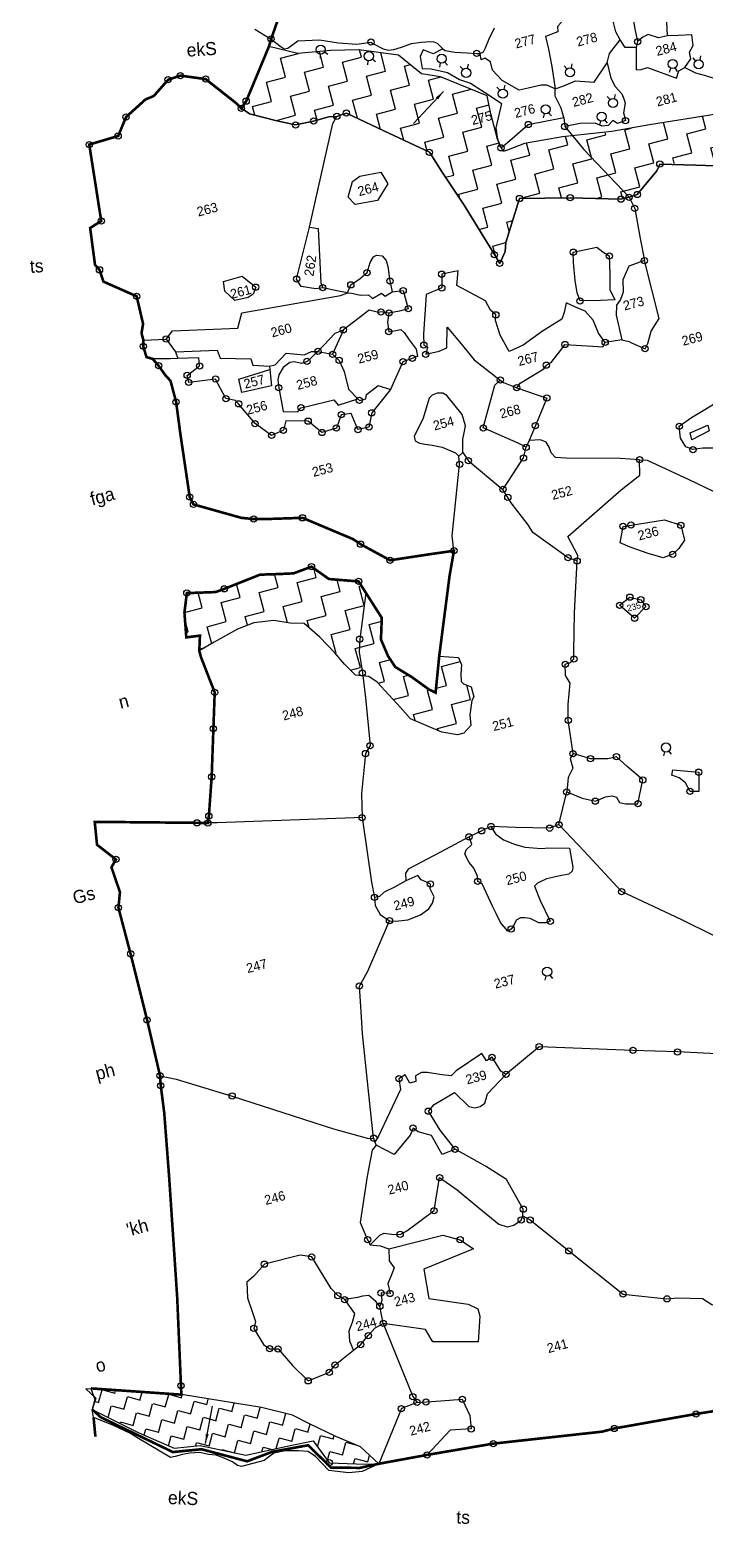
# Model space of a CAD drawing. Header units: metres. Extents: x 330208 to 336301, y 1796835 to 1802785.
# Drawn here: x 330989 to 332347, y 1797884 to 1800889 of the extents above; entities that cross this region are included whole.
import ezdxf
from ezdxf.enums import TextEntityAlignment as Align

# ---------------------------------------------------------------- set-up
doc = ezdxf.new("R2010")
doc.units = ezdxf.units.M
doc.header["$MEASUREMENT"] = 0
doc.linetypes.add('DASHDOT', pattern=[25.4, 12.7, -6.35, 0, -6.35])
doc.linetypes.add('DIVIDE', pattern=[31.75, 12.7, -6.35, 0, -6.35, 0, -6.35])
for name, color, linetype in [('OFF', 1, 'Continuous'), ('POLY_HATCH', 12, 'Continuous'), ('POLY_PARCEL', 6, 'Continuous'), ('POLY_WATER', 4, 'Continuous'), ('SYM_ABADI', 1, 'Continuous'), ('SYM_ARROW', 1, 'Continuous'), ('SYM_STONE', 1, 'Continuous'), ('SYM_WELL', 1, 'Continuous'), ('TEXT_MAPOUT', 7, 'Continuous'), ('TEXT_PARCEL', 7, 'Continuous'), ('V_BOUND_LINE', 7, 'Continuous'), ('V_BOUND_STREAM_LINE', 7, 'DASHDOT'), ('V_DIVIDE_LINE', 7, 'DIVIDE')]:
    doc.layers.add(name, color=color, linetype=linetype)
doc.styles.get("Standard").update_dxf_attribs({"font": 'simplex.shx'})
doc.styles.add('TEXT_MAP', font='', dxfattribs={"height": 0.4})
doc.styles.get('TEXT_MAP').set_extended_font_data('Kruti Dev 050')
doc.dimstyles.get("Standard").update_dxf_attribs({"dimtxt": 0.18, "dimasz": 0.18, "dimexe": 0.18, "dimexo": 0.0625, "dimgap": 0.09, "dimtad": 0, "dimtih": 1, "dimtoh": 1, "dimdec": 4, "dimzin": 0, "dimdsep": 46, "dimtxsty": 'Standard', "dimcen": 0.09, "dimadec": 0, "dimazin": 0, "dimtfac": 1, "dimtdec": 4, "dimtofl": 0, "dimtmove": 0, "dimatfit": 3, "dimfxl": 0, "dimtolj": 1, "dimtzin": 0, "dimarcsym": 0})
pattern_1 = [(0, (2472.3993, 7146.2844), (3.75, 3.75), [3.75, -3.75]), (90, (2476.1493, 7146.2844), (-3.75, 3.75), [3.75, -3.75])]

# ---------------------------------------------------------------- blocks, each defined once
blk = doc.blocks.new('MOTWELL')
for points in [[(-0.154, 0.296), (-0.08, 0.155)], [(0.154, 0.296), (0.08, 0.155)]]:
    blk.add_lwpolyline(points)
blk.add_circle((0, 0), 0.174)
blk = doc.blocks.new('STONE')
blk.add_circle((0, 0), 0.0851)
blk = doc.blocks.new('GFG')
at = {"layer": 'POLY_HATCH'}
h = blk.add_hatch(dxfattribs=at)
h.set_pattern_fill('ZIGZAG', color=256, scale=30, style=0)
h.set_pattern_definition(pattern_1)
h.paths.add_polyline_path([(2634.42, 7304.13), (2634.77, 7301.42), (2635.84, 7300.89), (2640.97, 7301), (2644.6, 7304.09), (2646.2, 7302.81), (2652.39, 7299.61), (2659.44, 7295.34), (2663.5, 7293.74), (2670.76, 7293.64), (2677.59, 7295.45), (2678.55, 7295.77), (2678.77, 7296.09), (2678.77, 7297.58), (2678.77, 7298.76), (2676.74, 7300.68), (2671.51, 7303.66), (2663.5, 7305.9), (2660.4, 7306.76), (2654.1, 7310.49), (2647.59, 7314.33), (2642.57, 7316.99), (2640.75, 7319.13), (2641.5, 7321.37), (2641.82, 7324.35), (2641.93, 7326.7), (2641.39, 7329.15), (2640.71, 7332.16), (2643.06, 7341.39), (2643.75, 7342.56), (2642.85, 7345.73), (2644.59, 7347.57), (2645.62, 7349.91), (2646.3, 7352.16), (2646.06, 7355.44), (2646.18, 7357.76), (2646.18, 7359.83), (2644.84, 7364.09), (2645.57, 7366.28), (2646.17, 7369.18), (2649.3, 7377.92), (2650.02, 7380.77), (2652.93, 7384.51), (2654.85, 7391.8), (2655.68, 7393.06), (2655.62, 7398.5), (2655.96, 7407.71), (2656.51, 7409.08), (2658.38, 7411.12), (2658.82, 7413.04), (2660.85, 7418.89), (2663, 7424.83), (2663.94, 7431.89), (2664.32, 7433.26), (2665.37, 7434.86), (2666.52, 7437.33), (2669.67, 7442.96), (2672.03, 7446.32), (2677.82, 7454.59), (2678.42, 7456.9), (2678.97, 7460.14), (2679.41, 7464.7), (2679.48, 7466.5), (2682.94, 7475.34), (2683.82, 7476.55), (2683.88, 7477.92), (2682.89, 7480.94), (2682.39, 7483.07), (2675.74, 7488.84), (2676.95, 7494.17), (2677.28, 7495.65), (2677, 7496.62), (2673.7, 7499.15), (2670.18, 7500.24), (2663.58, 7502.17), (2662.7, 7501.07), (2657.94, 7497.66), (2656.29, 7497.55), (2654.7, 7497.61), (2645.4, 7500.35), (2636.02, 7502.67), (2631.35, 7495.2), (2630.8, 7493.6), (2629.2, 7491.68), (2628.65, 7493.55), (2625.46, 7504.15), (2623.04, 7511.29), (2621.66, 7515.61), (2614.29, 7521.76), (2608.27, 7526.89), (2606.35, 7526.73), (2604.86, 7527.06), (2601.84, 7527), (2598.32, 7527.17), (2595.07, 7528.82), (2590.37, 7531.48), (2589.14, 7532.89), (2590.37, 7533.96), (2595.69, 7540.91), (2597.24, 7542.95), (2602.22, 7540.22), (2608.46, 7539.18), (2613.66, 7537.93), (2620.73, 7535.03), (2624.06, 7530.46), (2627.38, 7529), (2635.08, 7523.19), (2634.87, 7519.66), (2634.87, 7514.67), (2635.28, 7512.18), (2636.32, 7512.18), (2639.65, 7512.6), (2646.93, 7511.97), (2656.28, 7510.52), (2663.56, 7509.9), (2676.45, 7508.65), (2681.86, 7506.78), (2687.89, 7503.25), (2691.96, 7496.66), (2694.87, 7493.55), (2695.08, 7489.81), (2695.29, 7487.73), (2693.21, 7483.16), (2692.38, 7478.18), (2690.71, 7470.91), (2690.92, 7460.94), (2685.72, 7448.89), (2681.77, 7441), (2680.91, 7435.25), (2681.12, 7428.19), (2677.37, 7418.23), (2674.88, 7409.71), (2671.97, 7406.8), (2670.93, 7403.69), (2668.23, 7401.61), (2668.43, 7400.57), (2670.1, 7399.53), (2672.38, 7397.87), (2676.54, 7393.93), (2678.83, 7390.4), (2679.66, 7385.41), (2677.79, 7384.17), (2673.63, 7382.09), (2670.06, 7380.31), (2668.81, 7377.81), (2666.74, 7374.28), (2665.28, 7370.96), (2664.45, 7368.68), (2664.45, 7365.56), (2664.03, 7361.82), (2664.24, 7359.75), (2665.7, 7357.05), (2666.53, 7354.55), (2667.15, 7350.61), (2666.11, 7347.7), (2663.41, 7343.13), (2661.95, 7342.3), (2661.95, 7340.64), (2660.08, 7335.86), (2658.39, 7325.14), (2661.1, 7322.65), (2663.59, 7319.95), (2664.84, 7319.33), (2666.09, 7319.12), (2669.62, 7319.95), (2673.15, 7322.44), (2676.9, 7323.69), (2680.43, 7323.69), (2682.93, 7322.44), (2683.97, 7318.91), (2684.38, 7317.04), (2684.8, 7313.3), (2685.01, 7309.57), (2687.09, 7305.83), (2688.13, 7301.05), (2690.41, 7299.18), (2692.91, 7298.77), (2693.95, 7297.11), (2693.53, 7291.5), (2690.83, 7284.44), (2684.59, 7282.36), (2680.43, 7282.15), (2676.69, 7281.94), (2673.15, 7283.19), (2669.41, 7284.02), (2666.09, 7284.44), (2665.25, 7283.61), (2665.25, 7282.98), (2661.72, 7278.31), (2660.89, 7278.1), (2655.48, 7278.1), (2650.29, 7278.31), (2646.54, 7278.93), (2643.84, 7281.63), (2640.31, 7283.09), (2637.19, 7283.5), (2633.44, 7283.3), (2633.03, 7282.26), (2632.61, 7281.84), (2630.95, 7280.39), (2628.87, 7278.73), (2627.62, 7277.27), (2624.71, 7275.2), (2620.76, 7273.95), (2618.89, 7272.91), (2617.23, 7272.29), (2614.94, 7269.38), (2613.19, 7269.49), (2613.39, 7271.83), (2617.77, 7287.25), (2618.59, 7288.64), (2619.62, 7289.5), (2620.35, 7290.37), (2629.17, 7296.06), (2631.06, 7299.24)])
h = blk.add_hatch(dxfattribs=at)
h.set_pattern_fill('ZIGZAG', color=256, scale=30, style=0)
h.set_pattern_definition(pattern_1)
h.paths.add_polyline_path([(2598.88, 7422.19), (2602.39, 7420.98), (2602.57, 7419.52), (2602.03, 7417.88), (2601.66, 7416.43), (2602.03, 7415.88), (2603.3, 7414.97), (2603.3, 7412.97), (2602.76, 7412.42), (2601.66, 7409.87), (2601.3, 7407.87), (2599.66, 7406.77), (2598.38, 7406.77), (2595.65, 7408.05), (2590.54, 7412.06), (2589.26, 7414.61), (2586.16, 7420.43), (2584.89, 7421.89), (2582.52, 7422.8), (2581.06, 7425.35), (2579.78, 7427.9), (2577.78, 7431.54), (2575.59, 7434.82), (2573.03, 7435.55), (2570.12, 7436.83), (2566.29, 7437.37), (2563.01, 7437.01), (2558.08, 7435.73), (2554.9, 7434.87), (2555.76, 7437.65), (2553.16, 7437.99), (2554.03, 7442.67), (2555.42, 7446.13), (2560.79, 7444.92), (2562.53, 7445.09), (2569.81, 7445.96), (2573.63, 7445.09), (2576.05, 7444.57), (2579.7, 7444.92), (2582.3, 7441.8), (2587.67, 7439.9), (2590.16, 7432.05), (2588.95, 7428.1), (2589.44, 7424.74), (2590.24, 7422.35), (2592.81, 7419.66), (2595.32, 7416.6), (2596.43, 7415.64)])
h = blk.add_hatch(dxfattribs=at)
h.set_pattern_fill('ZIGZAG', color=256, scale=20, angle=330, style=0)
h.set_pattern_definition([(330, (2472.3993, 7146.2844), (3.415064, 0.915064), [2.5, -2.5]), (60, (2474.5644, 7145.0344), (-0.915064, 3.415064), [2.5, -2.5])])
h.paths.add_polyline_path([(2515.29, 7298.57), (2529.43, 7292.27), (2534.8, 7289.37), (2537.49, 7286.91), (2541.74, 7283.33), (2545.77, 7280.21), (2548.35, 7276.19), (2545.79, 7276.79), (2539.24, 7278.81), (2537.32, 7283.66), (2532.85, 7283.88), (2524.25, 7284.23), (2516.3, 7288.26), (2511.36, 7289.03), (2505.51, 7293.72), (2498.1, 7300.22), (2499.32, 7302.11), (2497.95, 7304.28)])
at = {"layer": 'OFF'}
blk.add_lwpolyline([(2497.99, 7298.64), (2498.1, 7300.22)], dxfattribs=at)
at = {"layer": 'POLY_HATCH'}
blk.add_lwpolyline([(2676.45, 7508.65), (2663.56, 7509.9), (2656.28, 7510.52), (2646.93, 7511.97), (2639.65, 7512.6), (2636.32, 7512.18), (2635.28, 7512.18), (2634.87, 7514.67), (2634.87, 7519.66), (2635.08, 7523.19), (2627.38, 7529), (2624.06, 7530.46), (2620.73, 7535.03), (2613.66, 7537.93), (2608.46, 7539.18), (2602.22, 7540.22), (2597.24, 7542.95), (2595.69, 7540.91), (2590.37, 7533.96), (2589.14, 7532.89), (2590.37, 7531.48), (2595.07, 7528.82), (2598.32, 7527.17), (2601.84, 7527), (2604.86, 7527.06), (2606.35, 7526.73), (2608.27, 7526.89), (2614.29, 7521.76), (2621.66, 7515.61), (2623.04, 7511.29), (2625.46, 7504.15), (2628.65, 7493.55), (2629.2, 7491.68), (2630.8, 7493.6), (2631.35, 7495.2), (2636.02, 7502.67), (2645.4, 7500.35), (2654.7, 7497.61), (2656.29, 7497.55), (2657.94, 7497.66), (2662.7, 7501.07), (2663.58, 7502.17), (2670.18, 7500.24), (2673.7, 7499.15)], dxfattribs=at)
for points in [[(2598.88, 7422.19), (2602.39, 7420.98), (2602.57, 7419.52), (2602.03, 7417.88), (2601.66, 7416.43), (2602.03, 7415.88), (2603.3, 7414.97), (2603.3, 7412.97), (2602.76, 7412.42), (2601.66, 7409.87), (2601.3, 7407.87), (2599.66, 7406.77), (2598.38, 7406.77), (2595.65, 7408.05), (2590.54, 7412.06), (2589.26, 7414.61), (2586.16, 7420.43), (2584.89, 7421.89), (2582.52, 7422.8), (2581.06, 7425.35), (2579.78, 7427.9), (2577.78, 7431.54), (2575.59, 7434.82), (2573.03, 7435.55), (2570.12, 7436.83), (2566.29, 7437.37), (2563.01, 7437.01), (2558.08, 7435.73), (2554.9, 7434.87), (2555.76, 7437.65), (2553.16, 7437.99), (2554.03, 7442.67), (2555.42, 7446.13), (2560.79, 7444.92), (2562.53, 7445.09), (2569.81, 7445.96), (2573.63, 7445.09), (2576.05, 7444.57), (2579.7, 7444.92), (2582.3, 7441.8), (2587.67, 7439.9), (2590.16, 7432.05), (2588.95, 7428.1), (2589.44, 7424.74), (2590.24, 7422.35), (2592.81, 7419.66), (2595.32, 7416.6), (2596.43, 7415.64)], [(2515.29, 7298.57), (2497.95, 7304.28), (2499.32, 7302.11), (2498.1, 7300.22), (2505.51, 7293.72), (2511.36, 7289.03), (2516.3, 7288.26), (2524.25, 7284.23), (2532.85, 7283.88), (2537.32, 7283.66), (2539.24, 7278.81), (2545.79, 7276.79), (2548.35, 7276.19), (2545.77, 7280.21), (2541.74, 7283.33), (2537.49, 7286.91), (2534.8, 7289.37), (2529.43, 7292.27)]]:
    blk.add_lwpolyline(points, close=True, dxfattribs=at)
at = {"layer": 'POLY_PARCEL'}
for points in [[(2629.2, 7534.01), (2627.17, 7533.54), (2625.53, 7534.79), (2624.66, 7533.73), (2624.42, 7531.42), (2626.06, 7530.89), (2628.9, 7529.4), (2630.78, 7527.53), (2632.61, 7526.33), (2635.64, 7523.01), (2637.35, 7521.1), (2635.13, 7516.86), (2634.89, 7515.08), (2634.89, 7513.45), (2635.09, 7512.92), (2637.59, 7514.07), (2641.25, 7515.9), (2648.18, 7515.47)], [(2653.3, 7536.81), (2652.31, 7533.1), (2651.42, 7532.52), (2651.22, 7531.56), (2648.72, 7531.3), (2648.66, 7528.81), (2648.4, 7525.48), (2647.94, 7521.19)], [(2662.32, 7527.01), (2661.93, 7528.74), (2661.93, 7531.37), (2662.51, 7532.65), (2663.34, 7533.93), (2663.34, 7535.33)], [(2666.27, 7534.97), (2665.97, 7532.91), (2665.59, 7528.36), (2665.46, 7525.86)], [(2606.35, 7526.73), (2604.86, 7527.06), (2601.84, 7527), (2598.32, 7527.17), (2595.07, 7528.82), (2590.37, 7531.48), (2589.14, 7532.89)], [(2671.23, 7525.48), (2671.81, 7528.04), (2673.41, 7529.32), (2673.67, 7530.15), (2673.54, 7531.3), (2673.92, 7532.07), (2675.01, 7532.59), (2675.81, 7534)], [(2647.94, 7521.19), (2646.59, 7522.25), (2645.58, 7522.54), (2642.98, 7522.59), (2641.25, 7522.68), (2638.55, 7525.28), (2637.3, 7527.64), (2637.34, 7529.33), (2636.45, 7530.23), (2635.73, 7530.14), (2635.87, 7531.34)], [(2595.86, 7507.62), (2605.26, 7525.61), (2606.35, 7526.73)], [(2656.29, 7497.55), (2654.7, 7497.61), (2645.4, 7500.35), (2636.02, 7502.67), (2631.35, 7495.2), (2630.8, 7493.6), (2629.2, 7491.68), (2628.65, 7493.55), (2625.46, 7504.15), (2623.04, 7511.29), (2621.66, 7515.61), (2614.29, 7521.76), (2608.27, 7526.89), (2606.35, 7526.73)], [(2658.79, 7523.43), (2659.69, 7525.03), (2662.32, 7527.01)], [(2664.88, 7524.84), (2662.9, 7525.35), (2662.32, 7527.01)], [(2665.46, 7525.86), (2664.88, 7524.84)], [(2671.23, 7525.48), (2669.5, 7525.54), (2667.77, 7526.63), (2666.61, 7526.44), (2665.46, 7525.86)], [(2658.79, 7523.43), (2658.72, 7520.39), (2659.13, 7518.66), (2659.97, 7517), (2660.15, 7515.99), (2660.15, 7515.09), (2659.37, 7513.43), (2659.37, 7511.88), (2657.76, 7511.7), (2657.05, 7512.48), (2655.92, 7511.82), (2654.79, 7512), (2653.65, 7512.89), (2650.85, 7513.55), (2647.88, 7513.74)], [(2647.94, 7521.19), (2649.69, 7521.31), (2652.06, 7521.63), (2655.46, 7520.48), (2658.79, 7523.43)], [(2664.88, 7524.84), (2663.79, 7520.74), (2664.75, 7520.54), (2666.04, 7520.61), (2670.85, 7517.21), (2671.62, 7518.43), (2672.9, 7518.75)], [(2672.9, 7518.75), (2674.44, 7520.1), (2674.5, 7521.38), (2675.53, 7522.4), (2675.78, 7524.45), (2673.22, 7525.03), (2671.23, 7525.48)], [(2648.18, 7515.47), (2648.09, 7517.3), (2647.61, 7519.8), (2647.94, 7521.19)], [(2672.9, 7518.75), (2674.58, 7517.27), (2676.33, 7516.29), (2677.91, 7515.25), (2679.49, 7513.56), (2679.98, 7512.31), (2681.02, 7509.97)], [(2606.04, 7513.96), (2607.66, 7514.57), (2611.75, 7514.29), (2612.47, 7511.83), (2609.73, 7509.26), (2605.42, 7509.59), (2604.47, 7511.27), (2606.04, 7513.96)], [(2648.18, 7515.47), (2647.88, 7513.74)], [(2647.88, 7513.74), (2650.29, 7508.55), (2656.29, 7497.55)], [(2595.39, 7495.82), (2594.09, 7495.97), (2591.48, 7497.08), (2590.98, 7498.69), (2595.86, 7507.62)], [(2595.86, 7507.62), (2597.4, 7506.97), (2595.29, 7496.79), (2595.39, 7495.82)], [(2577.41, 7501.83), (2581.11, 7501.86), (2583.06, 7499.2), (2582.26, 7498.03), (2581.16, 7497.65), (2578.53, 7497.79), (2577.19, 7499.99), (2577.41, 7501.83)], [(2683.82, 7476.55), (2683.88, 7477.92), (2682.89, 7480.94), (2682.39, 7483.07), (2675.74, 7488.84), (2676.95, 7494.17), (2677.28, 7495.65), (2677, 7496.62), (2673.7, 7499.15), (2670.18, 7500.24), (2663.58, 7502.17), (2662.7, 7501.07), (2657.94, 7497.66), (2656.29, 7497.55)], [(2599.72, 7493.67), (2600.71, 7494.98), (2602.73, 7495.72), (2604.29, 7496.45), (2605.34, 7498.19), (2606.26, 7499.02), (2606.86, 7499.2), (2607.87, 7498.79), (2608.42, 7497.73), (2608.42, 7496.59), (2608.1, 7493.79), (2607.96, 7491.68)], [(2656.29, 7497.55), (2656.78, 7495.22), (2656.3, 7489.39), (2656.03, 7485.13)], [(2559.75, 7494.89), (2564.01, 7493.99)], [(2564.01, 7493.99), (2565.59, 7495.2), (2577.74, 7492.49), (2579.23, 7495.17), (2598.27, 7493.52), (2599.72, 7493.67)], [(2599.72, 7493.67), (2598.11, 7494.44), (2595.39, 7495.82)], [(2564.01, 7493.99), (2565.09, 7491.22)], [(2599.72, 7493.67), (2600.45, 7493.39), (2601.96, 7492.64), (2603.48, 7492.31), (2604.05, 7491.39), (2605.96, 7491.95), (2606.48, 7491.22), (2607.96, 7491.68)], [(2607.96, 7491.68), (2610.07, 7491.36), (2610.12, 7487.78), (2608.37, 7487.74), (2606.35, 7487.92)], [(2644.79, 7471.95), (2644.04, 7474.01), (2643.66, 7476.64), (2642.63, 7478.71), (2641.03, 7479.93), (2639.52, 7481.15), (2638.68, 7479.46), (2637.92, 7478.33), (2633.79, 7477.11), (2629.55, 7475.42), (2626.64, 7474.95), (2625.79, 7478.43), (2625.61, 7481.34), (2625.98, 7482.37), (2625.23, 7483.5), (2624.76, 7485.47), (2620.24, 7489.7), (2621.19, 7492.33), (2617.99, 7492.52), (2617.33, 7489.98), (2614.13, 7489.51), (2611.69, 7482.37), (2611.22, 7480.31), (2611.78, 7479.74), (2611.12, 7478.52), (2613.76, 7478.43), (2615.35, 7478.71), (2616.39, 7482.47), (2617.99, 7479.18), (2619.77, 7475.14), (2623.62, 7470.13)], [(2565.24, 7489.84), (2563.82, 7490.17), (2560.56, 7490.99)], [(2565.09, 7491.22), (2572.85, 7489.46), (2573.04, 7487.86), (2578.64, 7486.25), (2578.73, 7484.97), (2581.71, 7483.96)], [(2565.09, 7491.22), (2565.24, 7489.84)], [(2602.9, 7473.78), (2598.31, 7470.36), (2597.11, 7467.88), (2594.95, 7467.93), (2594.5, 7471.23), (2592.61, 7471.5), (2591.06, 7469.27), (2588.16, 7469.16), (2586.19, 7471.92), (2582.06, 7473.06), (2581.18, 7471.46), (2578.75, 7471.09), (2576.27, 7474.07), (2574.21, 7478.52), (2573.77, 7479.31), (2572.12, 7480.09), (2571.16, 7484.21), (2566.06, 7484.9), (2566.11, 7486.28), (2568.86, 7487.4), (2569.09, 7488.96), (2565.24, 7489.84)], [(2606.35, 7487.92), (2604.93, 7488.52), (2604.47, 7488.56), (2602.87, 7489.44), (2597.13, 7487.05)], [(2643.31, 7490.15), (2647.93, 7489.95), (2648.77, 7488.79), (2649.78, 7487.7), (2648.97, 7484.29), (2648.25, 7481.45), (2648.66, 7479.34), (2648.66, 7479.34), (2645.96, 7479.92), (2642.19, 7480.84), (2642.03, 7482.45), (2642.27, 7484.86), (2642.87, 7488.23), (2643.31, 7490.15)], [(2591.38, 7484.31), (2595.47, 7486.83), (2597.13, 7487.05)], [(2597.13, 7487.05), (2593.95, 7483.08)], [(2606.35, 7487.92), (2605.65, 7486.32), (2605.4, 7484.5), (2607.77, 7484.3), (2608.22, 7483.6), (2608.78, 7481.98), (2609.64, 7479.92), (2609.48, 7478.51), (2606.56, 7478.26), (2602.9, 7473.78)], [(2581.71, 7483.96), (2581.62, 7483.32)], [(2581.71, 7483.96), (2582.83, 7483.93), (2585.45, 7485.53), (2588.72, 7484.37), (2590.19, 7484.61), (2591.38, 7484.31)], [(2591.38, 7484.31), (2588.89, 7483.01), (2587.8, 7482.88), (2586.58, 7483.56), (2585.65, 7483.62), (2584.22, 7483.05), (2583.06, 7481.89), (2582.62, 7481.04), (2582.38, 7479.54), (2582.06, 7474.92), (2584.72, 7474.14), (2585.51, 7474.75), (2586.63, 7474.72), (2591.97, 7474.61), (2592.48, 7473.42), (2596.43, 7473.65)], [(2591.38, 7484.31), (2593.95, 7483.08)], [(2593.95, 7483.08), (2594.87, 7481.61), (2595.23, 7479.32), (2595.19, 7475.88), (2596.43, 7473.65)], [(2647.96, 7471.62), (2649.26, 7470.97), (2649.63, 7470.6), (2651.85, 7468.84), (2652.6, 7469.67), (2653.8, 7471.8), (2655.93, 7473.75), (2656.03, 7485.13)], [(2656.03, 7485.13), (2652.87, 7484.86), (2651.11, 7482.64), (2650.56, 7480.32), (2649.72, 7479.12), (2648.7, 7478.28), (2648.15, 7476.43), (2647.96, 7471.62)], [(2596.43, 7473.65), (2596.65, 7473.25), (2597.94, 7473.25), (2598.26, 7474.02), (2600.83, 7475.08), (2602.9, 7473.78)], [(2626.26, 7467.91), (2627.11, 7468.56), (2632.19, 7470.07), (2632.85, 7470.63), (2633.88, 7470.91), (2636.23, 7472.7), (2637.27, 7473.54), (2642.34, 7471.85), (2644.13, 7471.29), (2644.79, 7471.95)], [(2647.96, 7471.62), (2644.79, 7471.95)], [(2613.15, 7458.59), (2613.8, 7461.04), (2614.38, 7462.13), (2614.97, 7463.39), (2614.93, 7465.61), (2613, 7469.89), (2612.37, 7470.52), (2611.36, 7470.81), (2610.35, 7470.69), (2609.64, 7470.27), (2608.92, 7469.13), (2607.41, 7466.7), (2604.98, 7464.02), (2604.93, 7463.09), (2605.61, 7462.42), (2606.66, 7461.96), (2607.87, 7461.46), (2609.6, 7460.62), (2611.82, 7458.86), (2612.26, 7458.14)], [(2625.11, 7456.48), (2623.83, 7457.63), (2618.14, 7462.13), (2622.36, 7469.47), (2623.62, 7470.13)], [(2623.62, 7470.13), (2624.1, 7469.5), (2626.26, 7467.91)], [(2626.26, 7467.91), (2631.32, 7464.54), (2627.86, 7460.02), (2625.97, 7457.58)], [(2606.74, 7440.91), (2607.14, 7443.77), (2612, 7456.55), (2612.26, 7458.14)], [(2612.26, 7458.14), (2613.15, 7458.59)], [(2613.15, 7458.59), (2613.79, 7456.8), (2618.78, 7449.84)], [(2625.97, 7457.58), (2625.11, 7456.48)], [(2645.42, 7448.65), (2641.91, 7449.79), (2631.91, 7452.55), (2630.02, 7453.14), (2629.43, 7454.26), (2629.38, 7455.37), (2629.02, 7456.43), (2628.14, 7457.14), (2625.97, 7457.58)], [(2618.78, 7449.84), (2620.31, 7451.18), (2624.09, 7454.63), (2625.11, 7456.48)], [(2654.36, 7452.87), (2657.06, 7453.9), (2660.28, 7454.84), (2663.27, 7455.72), (2664.29, 7453.09), (2665.32, 7452.07), (2667.44, 7452.14), (2666.41, 7448.71), (2664.29, 7446.38), (2660.28, 7446.96), (2657.65, 7447.69), (2655.75, 7447.91), (2654.58, 7448.79), (2653.99, 7450.61), (2654.36, 7452.87)], [(2628.97, 7433.02), (2627.45, 7434.05), (2622.16, 7440.45), (2621.67, 7442.05), (2619.65, 7446.92), (2618.78, 7449.84)], [(2628.97, 7433.02), (2629.38, 7433.99), (2628.4, 7437.97), (2640.52, 7443.98), (2644.68, 7445.8), (2645.42, 7448.65)], [(2645.42, 7448.65), (2646.8, 7448.16), (2653.55, 7442.56), (2662.73, 7434.76), (2664.32, 7433.26)], [(2588.46, 7437.42), (2585.05, 7429.2), (2584.31, 7426.84), (2583.9, 7422.83), (2583.25, 7418.1), (2581.77, 7409.06), (2580.54, 7407.83), (2577.84, 7400.64), (2576.77, 7396.19)], [(2639.12, 7437.14), (2640.66, 7437), (2647.1, 7436.35), (2649.81, 7434.53), (2649.77, 7431.64), (2648.32, 7430.38), (2646.92, 7429.58), (2644.96, 7429.4), (2642.44, 7430.89), (2639.4, 7432.99), (2637.77, 7434.25), (2639.12, 7437.14)], [(2618.8, 7397.68), (2619.54, 7404.07), (2620.27, 7406.99), (2621.73, 7410.81), (2621.24, 7412.43), (2621.73, 7414.54), (2622.79, 7414.62), (2623.6, 7415.11), (2623.93, 7416.49), (2625.96, 7423.56), (2628.97, 7433.02)], [(2636.75, 7419.66), (2634.63, 7422.77), (2636.91, 7423.76), (2638.81, 7422.77), (2639.41, 7421.25), (2636.75, 7419.66)], [(2576.77, 7396.19), (2575.3, 7396.52), (2549.78, 7402.32), (2548.08, 7402.72)], [(2618.8, 7397.68), (2618.05, 7396.93), (2618.05, 7395), (2616.74, 7393.55), (2615.77, 7390.93)], [(2615.77, 7390.93), (2618.32, 7389), (2620.6, 7387.83), (2622.67, 7388.11), (2623.91, 7387.97), (2624.67, 7387.56), (2625.01, 7386.39), (2626.05, 7385.83), (2628.32, 7385.28), (2630.39, 7389.42), (2628.12, 7392.66), (2626.67, 7395), (2624.94, 7395), (2621.77, 7395.89), (2618.8, 7397.68)], [(2576.77, 7396.19), (2575.38, 7383.78), (2575.17, 7380.86)], [(2612.73, 7385.28), (2615.77, 7390.93)], [(2636.39, 7389.85), (2641.07, 7388.13), (2640.17, 7384.53), (2638.53, 7385.02), (2638.12, 7386.82), (2637.21, 7388.05), (2635.98, 7388.87), (2636.39, 7389.85)], [(2595.56, 7387.42), (2589.56, 7385.97), (2582.76, 7384.44), (2582.07, 7383.82), (2581.73, 7382.37)], [(2600.11, 7388.25), (2600.57, 7386.68), (2601.77, 7385.21), (2603.61, 7383.83), (2605.36, 7382.77), (2608.36, 7381.72), (2609.69, 7381.53), (2613.56, 7380.43), (2613.24, 7376.75), (2612.92, 7376.06), (2612.13, 7375.69), (2610.15, 7375.78), (2607.8, 7375.87), (2605.91, 7375.51), (2605.22, 7375.09), (2605.55, 7372.19), (2606.43, 7367.88), (2605.51, 7367.83), (2604.22, 7368.15), (2602.84, 7369.35), (2601.87, 7369.76), (2601.09, 7369.95), (2600.21, 7369.76), (2599.61, 7369.03), (2598.83, 7368.34), (2598.09, 7368.15), (2597.17, 7370.09), (2596.8, 7371.97), (2596.48, 7373.49), (2595.68, 7378.13), (2594.99, 7378.77), (2595.22, 7379.74), (2594.94, 7381.39), (2594.34, 7382.68), (2593.93, 7384.43), (2594.39, 7385.16), (2595.72, 7385.85), (2595.56, 7387.42)], [(2600.11, 7388.25), (2595.56, 7387.42)], [(2612.73, 7385.28), (2610.87, 7385.08), (2604.59, 7386.87), (2600.11, 7388.25)], [(2645.62, 7349.91), (2644.18, 7351.01), (2635.83, 7357.28), (2630.66, 7361.83), (2621.03, 7369.87), (2616.07, 7379.17), (2612.73, 7385.28)], [(2575.17, 7380.86), (2574.9, 7379.34), (2575.38, 7377.41), (2576.8, 7375.83)], [(2581.73, 7382.37), (2579.38, 7381.75), (2577.24, 7381.34), (2576.14, 7380.79), (2575.17, 7380.86)], [(2576.8, 7375.83), (2577.93, 7375.41), (2580.21, 7375.07), (2582.83, 7375.41), (2584.62, 7376.1), (2585.59, 7376.93), (2586.21, 7378.03), (2585.86, 7379.69), (2586.14, 7380.58), (2585.38, 7381.2), (2584.62, 7381.82), (2584.21, 7382.79), (2581.73, 7382.37)], [(2563.25, 7336.49), (2564.69, 7346.07), (2566.28, 7356.3), (2566.92, 7359.48), (2568.07, 7365.25), (2570.35, 7367.6), (2576.8, 7375.83)], [(2526.92, 7358.44), (2529.73, 7357.01), (2539.24, 7351.17), (2556.33, 7340.16), (2562.28, 7336.7), (2563.25, 7336.49)], [(2590.77, 7341.81), (2590.01, 7342.64), (2589.05, 7345.64), (2587.83, 7345.25), (2587.32, 7346.85), (2581.76, 7344.87), (2580.61, 7344.23), (2578.95, 7344.81), (2576.39, 7345.96), (2575.3, 7346.28), (2574.03, 7345.96), (2573.83, 7344.87), (2572.62, 7344.87), (2572.17, 7346.66), (2570.83, 7346.21), (2570.57, 7344.17), (2564.25, 7336.64), (2563.31, 7335.72)], [(2640.71, 7332.16), (2638.88, 7332.67), (2623.5, 7337.56), (2615.36, 7340.04), (2598.25, 7345.28), (2590.77, 7341.81)], [(2577.74, 7330.46), (2575.94, 7334.72), (2574.67, 7338.81), (2576.07, 7339.76), (2580.42, 7340.98), (2582.34, 7337.72), (2583.42, 7337.15), (2584.44, 7337.15), (2585.47, 7337.53), (2586.43, 7339.13), (2590.77, 7341.81)], [(2563.36, 7335.08), (2562.38, 7334.33), (2560.22, 7329.79), (2556.65, 7321.62), (2557.19, 7318.05), (2557.4, 7316.97)], [(2563.25, 7336.49), (2563.31, 7335.72)], [(2563.31, 7335.72), (2563.36, 7335.08)], [(2577.74, 7330.46), (2575.12, 7330.14), (2574.03, 7334.15), (2571.79, 7335.49), (2571.02, 7336.44), (2570.13, 7335.3), (2566.23, 7332.49), (2563.36, 7335.08)], [(2587.01, 7314.88), (2587.39, 7316.1), (2585.73, 7322.42), (2582.54, 7325.87), (2577.74, 7330.46)], [(2557.4, 7316.97), (2559.69, 7318.27), (2560.58, 7318.46), (2561.86, 7317.95), (2563.46, 7317.44), (2564.87, 7317.76), (2570.88, 7320.19), (2573.5, 7326), (2576.12, 7322.87), (2579.25, 7318.53), (2582.13, 7314.5), (2583.53, 7313.61), (2584.87, 7313.61), (2586.47, 7314.19), (2587.01, 7314.88)], [(2550.05, 7308.12), (2548.97, 7309.2), (2548.1, 7310.82), (2546.05, 7317.62), (2544, 7318.49), (2536.97, 7318.59), (2534.37, 7316.87), (2532.86, 7316.11), (2532.21, 7313.19), (2532.43, 7310.06), (2532.53, 7308.44), (2531.89, 7307.25), (2532.86, 7303.8), (2533.83, 7302.72), (2535.35, 7302.29), (2537.18, 7298.51), (2539.35, 7294.94), (2543.67, 7295.48), (2545.08, 7296.56), (2549.19, 7298.4)], [(2560.65, 7315.35), (2571.26, 7315.22), (2574.26, 7313.55), (2576.26, 7311.22), (2566.15, 7309.89), (2565.6, 7304.24), (2572.59, 7301.24), (2574.15, 7299.91), (2574.15, 7298.47), (2572.59, 7293.81), (2564.26, 7296.03), (2563.49, 7298.69), (2556, 7301.85)], [(2560.65, 7315.35), (2560.11, 7313.09), (2560.75, 7311.57), (2559.67, 7310.17), (2558.81, 7308.98), (2558.7, 7307.04), (2557.08, 7307.58), (2556.86, 7306.17), (2556.21, 7305.2)], [(2557.4, 7316.97), (2559.24, 7316.33), (2560.65, 7315.35)], [(2587.01, 7314.88), (2588.14, 7313.78), (2593.76, 7306.18), (2601.65, 7295.58), (2609.51, 7292.54), (2611.49, 7292.25), (2616.06, 7290.86), (2617.52, 7289.34), (2618.59, 7288.64)], [(2549.19, 7298.4), (2548.97, 7300.23), (2549.33, 7302.13), (2550.37, 7303.58), (2551.24, 7305.09), (2550.05, 7308.12)], [(2556.21, 7305.2), (2555.67, 7306.28), (2554.7, 7307.69), (2553.51, 7307.9), (2552.54, 7307.9), (2550.05, 7308.12)], [(2556, 7301.85), (2556.21, 7305.2)], [(2549.19, 7298.4), (2550.81, 7299.05), (2552.65, 7300.34), (2554.27, 7301.42), (2556, 7301.85)], [(2556, 7301.85), (2557.87, 7286.91), (2558.38, 7285.63)], [(2558.38, 7285.63), (2555.19, 7285.25), (2548.35, 7276.19)], [(2558.38, 7285.63), (2562.85, 7284.74), (2566.86, 7284.01), (2567.44, 7280.66), (2567.06, 7278.11), (2563.1, 7278.88), (2557.65, 7275.47)]]:
    blk.add_lwpolyline(points, dxfattribs=at)
blk.add_lwpolyline([(2581.62, 7483.32), (2581.16, 7480.25), (2575.33, 7480.48), (2575.43, 7483.09)], close=True, dxfattribs=at)
at = {"layer": 'POLY_WATER'}
for points in [[(2595.5, 7546.79), (2598, 7544.2), (2599.49, 7542.26), (2599.91, 7541.77), (2600.63, 7541.71), (2602.83, 7542.58), (2606.89, 7541.68), (2610.23, 7540.25), (2613.56, 7539.09), (2616.25, 7538.77), (2616.77, 7538.22), (2618.17, 7536.95), (2619.08, 7536.44), (2620.15, 7536.31), (2621.67, 7536.37), (2623.68, 7536.53), (2625.5, 7536.34), (2627.25, 7535.98), (2627.9, 7535.75), (2628.39, 7535.33), (2628.84, 7534.65), (2629.2, 7534.01), (2629.55, 7533.62), (2631.23, 7532.83), (2633.4, 7532.12), (2635.18, 7531.53), (2635.87, 7531.34), (2636.55, 7531.47), (2637.1, 7532.15), (2638.23, 7533.61), (2639.76, 7535.36)], [(2548.35, 7276.19), (2544.88, 7275.6), (2542.33, 7275.99), (2538.76, 7277.39), (2537.01, 7280.6), (2535.91, 7281.91), (2534.13, 7282.51), (2531.68, 7283.14), (2529.51, 7283.24), (2528.29, 7282.82), (2527.34, 7282.4), (2522.9, 7282.4), (2522.21, 7282.76), (2521.44, 7283.67), (2519.83, 7284.96), (2518.75, 7285.7), (2517.38, 7286.19), (2515.88, 7286.99), (2513.99, 7287.37), (2512.59, 7287.48), (2511.12, 7287.44), (2510.21, 7287.51), (2505.25, 7292.58), (2504.01, 7293.86), (2501.14, 7296.3), (2497.99, 7298.64)], [(2498.1, 7300.22), (2505.51, 7293.72), (2511.36, 7289.03), (2516.3, 7288.26), (2524.25, 7284.23), (2532.85, 7283.88), (2537.32, 7283.66), (2539.24, 7278.81), (2545.79, 7276.79), (2548.35, 7276.19)]]:
    blk.add_lwpolyline(points, dxfattribs=at)
at = {"layer": 'SYM_ABADI'}
blk.add_lwpolyline([(2656.02, 7451.12), (2659.66, 7451.67), (2659.66, 7450.58), (2656.02, 7449.76)], close=True, dxfattribs=at)
at = {"layer": 'V_BOUND_LINE', "const_width": 0.5}
for points in [[(2498.91, 7304.14), (2515.29, 7298.57), (2519.28, 7316.76), (2523.62, 7339.1), (2525.88, 7351.34), (2526.57, 7356.54), (2526.92, 7358.44), (2527.26, 7369.36), (2527.44, 7382.35), (2527.45, 7391.46), (2528.49, 7394.23), (2528.14, 7399.25), (2529.35, 7400.47), (2526.58, 7404.1), (2527.27, 7408.44), (2548.08, 7402.72), (2548.6, 7403.93), (2551.03, 7411.03), (2555.71, 7426.45), (2554.9, 7433.66), (2554.9, 7434.87), (2555.76, 7437.65), (2553.16, 7437.99), (2554.03, 7442.67), (2555.42, 7446.13), (2560.79, 7444.92), (2562.53, 7445.09), (2569.81, 7445.96), (2573.63, 7445.09), (2576.05, 7444.57), (2579.7, 7444.92), (2582.3, 7441.8), (2587.67, 7439.9), (2590.16, 7432.05), (2588.95, 7428.1), (2589.44, 7424.74), (2590.24, 7422.35), (2592.81, 7419.66), (2595.32, 7416.6), (2596.43, 7415.64), (2598.88, 7422.19), (2604.71, 7436.5), (2606.74, 7440.91), (2602.11, 7441.45), (2594.5, 7442.27), (2589.83, 7446.69), (2588.69, 7447.99), (2580.42, 7454.37), (2573.49, 7455.96), (2571.36, 7456.53), (2569.15, 7457.35), (2560.97, 7462.17), (2560.64, 7463.72), (2561.95, 7475.41), (2562.77, 7481.92), (2562.77, 7486.08), (2562.12, 7487.31), (2561.3, 7489.44), (2560.56, 7490.99), (2559.5, 7491.64), (2559.43, 7493.75), (2559.75, 7494.89), (2559.75, 7496.28), (2560.49, 7497.92), (2560.65, 7503.32), (2555.25, 7507.65), (2555.09, 7510.02), (2554.51, 7511.16), (2555.41, 7518.19), (2557.79, 7518.93), (2559.32, 7533.62), (2565.07, 7533.79), (2567.45, 7536.9), (2571.87, 7539.19), (2573.59, 7539.43), (2577.02, 7541.72), (2579.48, 7541.89), (2583.98, 7540.01), (2588.4, 7534.12), (2589.14, 7532.89), (2590.37, 7533.96), (2595.69, 7540.91), (2597.24, 7542.95), (2598, 7544.2)], [(2613.19, 7269.49), (2609.26, 7269.9), (2593.47, 7271.21), (2591.05, 7271.22), (2570.42, 7274.32), (2557.65, 7275.47), (2548.35, 7276.19)]]:
    blk.add_lwpolyline(points, dxfattribs=at)
at = {"layer": 'V_BOUND_LINE'}
blk.add_lwpolyline([(2498.91, 7304.14), (2499.13, 7301.92), (2498.1, 7300.22)], dxfattribs=at)
at = {"layer": 'V_BOUND_STREAM_LINE', "const_width": 0.5}
for points in [[(2598, 7544.2), (2601.12, 7548.81), (2641.03, 7543.24), (2702.73, 7536.42), (2728.63, 7553.38), (2767.62, 7586.25), (2780.8, 7596.49), (2812.16, 7608.62), (2825.89, 7611.6), (2825.89, 7611.6)], [(2498.1, 7300.22), (2499.35, 7298.31), (2510.92, 7288.4), (2516.34, 7287.52), (2524.16, 7283.07), (2529.31, 7283.6), (2536.2, 7283.05), (2539.33, 7277.81), (2544.61, 7276.36), (2548.35, 7276.19)]]:
    blk.add_lwpolyline(points, dxfattribs=at)
at = {"layer": 'V_DIVIDE_LINE', "ltscale": 10, "const_width": 0.5}
blk.add_lwpolyline([(2497.99, 7298.64), (2497.39, 7295.02)], dxfattribs=at)
at = {"layer": 'SYM_STONE', "xscale": 7, "yscale": 7, "zscale": 7}
for p in [(2598, 7544.2), (2577.02, 7541.72), (2579.48, 7541.89), (2583.98, 7540.01), (2567.45, 7536.9), (2616.25, 7538.77), (2565.07, 7533.79), (2590.37, 7533.96), (2559.32, 7533.62), (2589.14, 7532.89), (2635.18, 7531.53), (2598.32, 7527.17), (2601.84, 7527), (2606.35, 7526.73), (2608.27, 7526.89), (2665.46, 7525.86), (2557.79, 7518.93), (2621.66, 7515.61), (2641.25, 7515.9), (2647.88, 7513.74), (2635.09, 7512.92), (2659.37, 7511.88), (2555.09, 7510.02), (2560.65, 7503.32), (2636.02, 7502.67), (2645.4, 7500.35), (2663.58, 7502.17), (2583.06, 7499.2), (2590.98, 7498.69), (2654.7, 7497.61), (2656.29, 7497.55), (2657.94, 7497.66), (2564.01, 7493.99), (2595.39, 7495.82), (2600.71, 7494.98), (2604.29, 7496.45), (2608.1, 7493.79), (2656.78, 7495.22), (2559.43, 7493.75), (2610.07, 7491.36), (2617.99, 7492.52), (2628.65, 7493.55), (2629.2, 7491.68), (2561.3, 7489.44), (2604.93, 7488.52), (2617.33, 7489.98), (2643.31, 7490.15), (2566.11, 7486.28), (2568.86, 7487.4), (2597.13, 7487.05), (2606.35, 7487.92), (2610.12, 7487.78), (2649.78, 7487.7), (2566.06, 7484.9), (2571.16, 7484.21), (2588.89, 7483.01), (2591.38, 7484.31), (2593.95, 7483.08), (2605.4, 7484.5), (2656.03, 7485.13), (2562.77, 7481.92), (2572.12, 7480.09), (2582.38, 7479.54), (2594.87, 7481.61), (2611.22, 7480.31), (2625.98, 7482.37), (2642.19, 7480.84), (2574.21, 7478.52), (2606.56, 7478.26), (2608.46, 7478.42), (2611.12, 7478.52), (2576.27, 7474.07), (2585.51, 7474.75), (2578.75, 7471.09), (2581.18, 7471.46), (2586.19, 7471.92), (2592.61, 7471.5), (2596.65, 7473.25), (2637.27, 7473.54), (2644.79, 7471.95), (2588.16, 7469.16), (2591.06, 7469.27), (2598.31, 7470.36), (2623.62, 7470.13), (2632.85, 7470.63), (2651.85, 7468.84), (2594.95, 7467.93), (2597.11, 7467.88), (2626.26, 7467.91), (2560.64, 7463.72), (2631.32, 7464.54), (2560.97, 7462.17), (2618.14, 7462.13), (2627.86, 7460.02), (2613.79, 7456.8), (2571.36, 7456.53), (2580.42, 7454.37), (2612, 7456.55), (2624.09, 7454.63), (2625.11, 7456.48), (2654.36, 7452.87), (2618.78, 7449.84), (2645.42, 7448.65), (2555.42, 7446.13), (2589.83, 7446.69), (2619.28, 7448.15), (2655.75, 7447.91), (2562.53, 7445.09), (2579.7, 7444.92), (2587.67, 7439.9), (2594.5, 7442.27), (2606.74, 7440.91), (2639.12, 7437.14), (2640.66, 7437), (2627.45, 7434.05), (2649.81, 7434.53), (2628.97, 7433.02), (2585.05, 7429.2), (2646.92, 7429.58), (2555.71, 7426.45), (2583.9, 7422.83), (2634.63, 7422.77), (2636.91, 7423.76), (2638.81, 7422.77), (2553.7, 7419.83), (2639.41, 7421.25), (2636.75, 7419.66), (2621.73, 7414.54), (2623.6, 7415.11), (2551.03, 7411.03), (2581.77, 7409.06), (2580.54, 7407.83), (2546.1, 7403.26), (2548.08, 7402.72), (2548.6, 7403.93), (2619.54, 7404.07), (2529.35, 7400.47), (2618.8, 7397.68), (2576.77, 7396.19), (2621.77, 7395.89), (2626.67, 7395), (2527.45, 7391.46), (2615.77, 7390.93), (2630.39, 7389.42), (2595.56, 7387.42), (2598.2, 7387.9), (2600.11, 7388.25), (2620.6, 7387.83), (2641.07, 7388.13), (2610.87, 7385.08), (2612.73, 7385.28), (2628.32, 7385.28), (2638.53, 7385.02), (2527.44, 7382.35), (2575.17, 7380.86), (2586.14, 7380.58), (2594.99, 7378.77), (2576.8, 7375.83), (2527.26, 7369.36), (2621.03, 7369.87), (2598.83, 7368.34), (2606.43, 7367.88), (2568.07, 7365.25), (2526.92, 7358.44), (2526.57, 7356.54), (2539.24, 7351.17), (2570.83, 7346.21), (2589.05, 7345.64), (2598.25, 7345.28), (2590.77, 7341.81), (2615.36, 7340.04), (2574.67, 7338.81), (2623.5, 7337.56), (2563.25, 7336.49), (2571.02, 7336.44), (2577.74, 7330.46), (2573.5, 7326), (2570.88, 7320.19), (2536.97, 7318.59), (2546.05, 7317.62), (2557.19, 7318.05), (2563.46, 7317.44), (2587.39, 7316.1), (2574.26, 7313.55), (2586.47, 7314.19), (2588.14, 7313.78), (2548.97, 7309.2), (2531.89, 7307.25), (2550.05, 7308.12), (2557.08, 7307.58), (2558.7, 7307.04), (2593.76, 7306.18), (2556.21, 7305.2), (2515.66, 7300.26), (2533.83, 7302.72), (2535.35, 7302.29), (2552.65, 7300.34), (2556, 7301.85), (2550.81, 7299.05), (2539.35, 7294.94), (2543.67, 7295.48), (2545.08, 7296.56), (2601.65, 7295.58), (2609.51, 7292.54), (2557.87, 7286.91), (2555.19, 7285.25), (2558.38, 7285.63), (2560.05, 7285.3), (2566.86, 7284.01), (2539.24, 7278.81), (2567.06, 7278.11), (2557.65, 7275.47), (2570.42, 7274.32), (2593.47, 7271.21), (2609.26, 7269.9)]:
    blk.add_blockref('STONE', p, dxfattribs=at)
at = {"layer": 'SYM_WELL'}
for p, xscale, yscale, zscale, rotation in [((2606.61, 7539.85), 5.000000000000001, 5.000000000000001, 5.000000000000001, 192.9396041843853), ((2615.18, 7536.28), 5, 5, 5, 185.9158263487458), ((2628.48, 7532.25), 5, 5, 5, 180), ((2670.84, 7520), 5.000000000000001, 5.000000000000001, 5.000000000000001, 169.6797305334996), ((2645.18, 7517.86), 5, 5, 5, 180), ((2655.18, 7513.77), 5, 5, 5, 180), ((2636.23, 7394.28), 5, 5, 5, 178.2122320543218), ((2603.39, 7358.72), 5, 5, 5, 178.2122320543218)]:
    blk.add_blockref('MOTWELL', p, dxfattribs=dict(at, xscale=xscale, yscale=yscale, zscale=zscale, rotation=rotation))
at = {"layer": 'SYM_WELL', "xscale": 5, "yscale": 5, "zscale": 5}
for p in [(2632.32, 7528.46), (2638.06, 7522.83), (2651.5, 7523.48), (2675.61, 7518.66), (2657.94, 7515.73)]:
    blk.add_blockref('MOTWELL', p, dxfattribs=at)
at = {"layer": 'TEXT_MAPOUT', "style": 'TEXT_MAP'}
for s, rotation, p in [('ekS', 349.0587, (2581.64, 7545.04)), ('ts', 349.0587, (2542.18, 7512.81)), ('ekS', 342.7667, (2507.45, 7279.07)), ('ts', 342.7667, (2559.67, 7261.41))]:
    blk.add_text(s, height=2.5, rotation=rotation, dxfattribs=at).set_placement(p)
for s, p in [('fga', (2542.24, 7466.88)), ('n', (2537.55, 7428.01)), ('Gs', (2519.54, 7394.18)), ('ph', (2515.13, 7360.64)), ("'kh", (2513.25, 7330.31)), ('o', (2500.88, 7306.72))]:
    blk.add_text(s, height=2.5, dxfattribs=at).set_placement(p)
at = {"layer": 'TEXT_PARCEL', "style": 'TEXT_MAP'}
for s, height, p in [('277', 1.8, (2644.72, 7531.41)), ('278', 1.8, (2656.21, 7528.74)), ('284', 1.8, (2670.37, 7523.14)), ('275', 1.8, (2632.97, 7519.4)), ('276', 1.8, (2641.25, 7518.6)), ('282', 1.8, (2652.47, 7517.8)), ('263', 1.8, (2577.92, 7515.9)), ('281', 1.8, (2667.96, 7513.8)), ('264', 1.8, (2608.57, 7511.82)), ('261', 1.8, (2580.05, 7499.09)), ('260', 1.8, (2585.66, 7490.02)), ('257', 1.8, (2578.17, 7481.86)), ('259', 1.8, (2600.36, 7480.94)), ('256', 1.8, (2577.38, 7476.94)), ('258', 1.8, (2587.8, 7479.08)), ('273', 1.8, (2651.94, 7477.78)), ('267', 1.8, (2629.77, 7472.69)), ('269', 1.8, (2661.03, 7468.42)), ('253', 1.8, (2586.46, 7462.27)), ('254', 1.8, (2611.04, 7464.93)), ('268', 1.8, (2623.9, 7463.88)), ('252', 1.8, (2629.47, 7446.35)), ('236', 1.8, (2643.42, 7434.66)), ('235', 1.2, (2637.19, 7421.81)), ('248', 1.8, (2569.07, 7418.8)), ('251', 1.8, (2607.3, 7406.59)), ('249', 1.8, (2580.32, 7378.31)), ('250', 1.8, (2602.23, 7377.51)), ('247', 1.8, (2550.1, 7373.98)), ('237', 1.8, (2595.02, 7359.01)), ('239', 1.8, (2585.14, 7342.74)), ('246', 1.8, (2542.13, 7330.32)), ('240', 1.8, (2565.37, 7326.2)), ('244', 1.8, (2552.82, 7302.57)), ('243', 1.8, (2561.1, 7305.24)), ('241', 1.8, (2587.01, 7289.23)), ('242', 1.8, (2557.62, 7280.7))]:
    blk.add_text(s, height=height, dxfattribs=at).set_placement(p, align=Align.MIDDLE)
blk.add_text('262', height=1.8, rotation=66.7767, dxfattribs=at).set_placement((2594.16, 7500.5), align=Align.MIDDLE)
at = {"layer": 'SYM_ARROW'}
for points in [[(2627.2, 7526.11), (2620.13, 7521.69)], [(2517.35, 7288.41), (2520.49, 7294.95)]]:
    blk.add_leader(points, dimstyle='Standard', override={"dimtxt": 2.5, "dimasz": 1.8, "dimexe": 1.25, "dimexo": 0.625, "dimgap": 0.625, "dimtad": 1, "dimtih": 0, "dimtoh": 0, "dimzin": 8, "dimlunit": 6, "dimcen": 2.5, "dimtofl": 1}, dxfattribs=at)

msp = doc.modelspace()

# ---------------------------------------------------------------- block references
at = {"xscale": 10.54317973542513, "yscale": 10.54317973542513, "zscale": 10.54317973542513, "rotation": 14.82190338575685}
msp.add_blockref('GFG', (325341.8, 1716970.7), dxfattribs=at)

doc.saveas('drawing.dxf')
